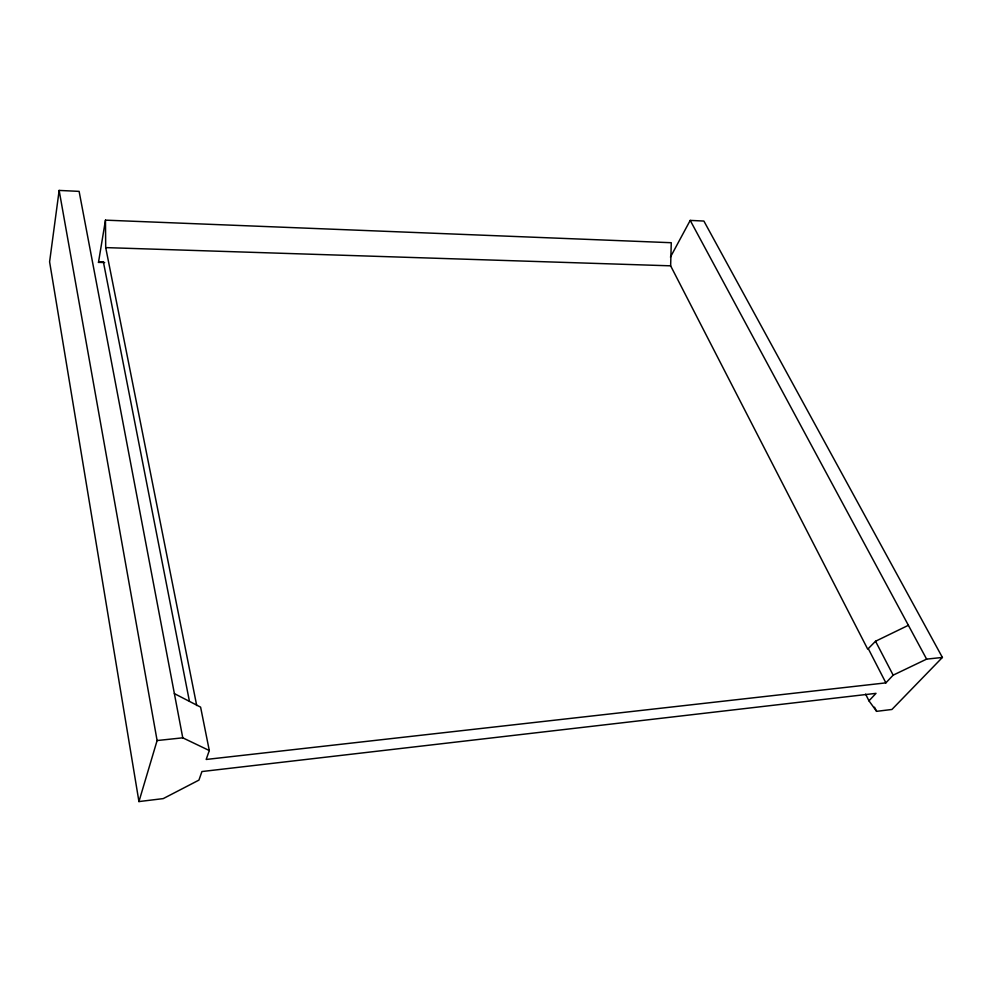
<?xml version="1.0" encoding="UTF-8"?>
<svg xmlns="http://www.w3.org/2000/svg" width="992" height="992" viewBox="0 0 992 992"><rect width="100%" height="100%" fill="white"/><g stroke="black" fill="none" stroke-linecap="round" stroke-linejoin="round"><path stroke-width="1.49" d="M908.399 625.295L875.539 641.254L867.715 649.165L670.642 265.831L671.262 242.718L105.474 220.15L98.481 262.372L104.668 262.545M942.4 657.448L926.615 659.122L893.16 675.155L885.881 682.868L206.175 759.463L209.3 750.535L182.764 737.825L79.112 191.369L59.148 190.427L49.6 261.826L138.942 801.573L163.234 798.61L198.933 780.109L201.934 771.54L876.01 693.358L868.967 700.836L876.606 711.338L891.932 709.466L942.4 657.448L703.886 221.055L690.209 220.398L670.443 257.089M138.942 801.573L157.108 740.54L59.148 190.427M98.481 262.372L103.342 261.652L189.385 701.108M157.108 740.54L182.764 737.825M105.474 220.15L105.71 247.603L670.642 265.831M174.369 693.606L200.607 707.135L209.3 750.535M690.209 220.398L926.615 659.122M875.539 641.254L893.16 675.155M868.508 649.09L885.881 682.868M874.522 707.197L876.606 711.338M865.607 694.127L868.967 700.836M105.71 247.603L196.701 705.523"/></g></svg>
